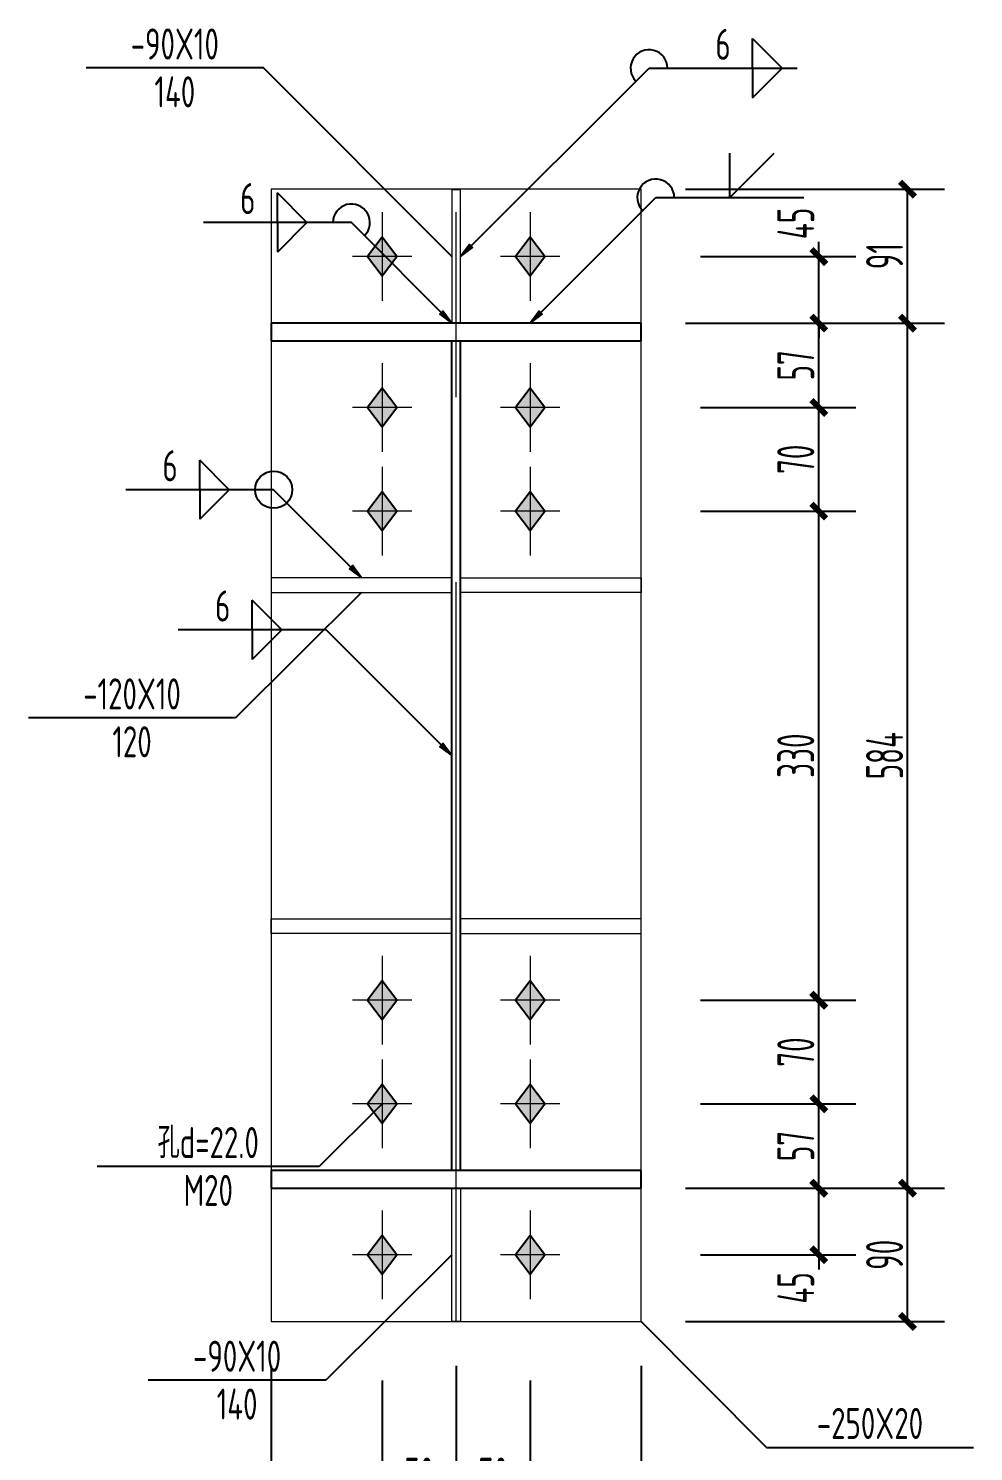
# Model space of a CAD drawing. Extents: x 447413 to 2975780, y -1432727 to 1301644.
# Drawn here: x 2279278 to 2285664, y -1063911 to -1054296 of the extents above; entities that cross this region are included whole.
import ezdxf
from ezdxf.enums import TextEntityAlignment as Align

# ---------------------------------------------------------------- set-up
doc = ezdxf.new("R2010")
doc.units = 0
doc.header["$LTSCALE"] = 1000
doc.header["$MEASUREMENT"] = 0
doc.linetypes.add('线型6', pattern=[8.75, 5, -1.25, 1.25, -1.25])
for name, color, linetype in [('10', 7, 'Continuous'), ('尺寸标注', 253, 'Continuous'), ('焊缝标注', 253, 'Continuous'), ('螺栓孔标注', 253, 'Continuous'), ('钢板标注', 253, 'Continuous')]:
    doc.layers.add(name, color=color, linetype=linetype)
doc.layers.add('20', color=2, linetype='Continuous', lineweight=18)
doc.styles.add('PkpmHz', font='Pkpmeng', dxfattribs={"width": 0.6, "bigfont": 'hztxt'})
doc.dimstyles.new('Pkpm_1.00', dxfattribs={"dimtxt": 250, "dimasz": 100, "dimexe": 250, "dimexo": 0.0625, "dimgap": 30, "dimtad": 1, "dimdec": 0, "dimrnd": 5, "dimzin": 0, "dimdsep": 46, "dimtxsty": 'PkpmHz', "dimblk1": 'ARCHTICK', "dimblk2": 'ARCHTICK', "dimsah": 1, "dimcen": 0.09, "dimadec": 0, "dimazin": 0, "dimtfac": 1, "dimtdec": 0, "dimtmove": 2, "dimatfit": 1, "dimfxl": 0, "dimtolj": 1, "dimtzin": 0, "dimarcsym": 0})

# ---------------------------------------------------------------- blocks, each defined once
blk = doc.blocks.new('_ArchTick')
at = {"color": 0, "linetype": 'ByBlock', "const_width": 0.4}
blk.add_lwpolyline([(-0.5, -0.5), (0.5, 0.5)], dxfattribs=at)
blk = doc.blocks.new('*D307')
at = {"layer": 'Defpoints', "color": 0, "linetype": 'Continuous', "transparency": 16777216}
for p in [(2283418.1, -1055836.8), (2284618.1, -1055836.8), (2283418.1, -1056286.8)]:
    blk.add_point(p, dxfattribs=at)
at = {"layer": '尺寸标注', "color": 0, "linetype": 'Continuous', "lineweight": -2, "transparency": 16777216}
for p, q in [((2284618.1, -1055836.8), (2284618.1, -1055736.8)), ((2283818.1, -1055836.8), (2284868.1, -1055836.8)), ((2284618.1, -1056286.8), (2284618.1, -1055836.8)), ((2283818.1, -1056286.8), (2284868.1, -1056286.8)), ((2284618.1, -1056286.8), (2284618.1, -1056386.8))]:
    blk.add_line(p, q, dxfattribs=at)
at = {"layer": '尺寸标注', "color": 0, "linetype": 'Continuous', "lineweight": -2, "transparency": 16777216, "xscale": 100, "yscale": 100, "zscale": 100}
for p, rotation in [((2284618.1, -1055836.8), 270), ((2284618.1, -1056286.8), 90)]:
    blk.add_blockref('_ArchTick', p, dxfattribs=dict(at, rotation=rotation))
at = {"layer": '尺寸标注', "color": 0, "linetype": 'Continuous', "transparency": 16777216, "insert": (2284462.9, -1055613.2), "char_height": 250, "attachment_point": 5, "rotation": 90, "style": 'PkpmHz'}
blk.add_mtext('\\A1;45', dxfattribs=at)
blk = doc.blocks.new('*D308')
at = {"layer": 'Defpoints', "color": 0, "linetype": 'Continuous', "transparency": 16777216}
for p in [(2283418.1, -1056286.8), (2284618.1, -1056286.8), (2283418.1, -1056856.8)]:
    blk.add_point(p, dxfattribs=at)
at = {"layer": '尺寸标注', "color": 0, "linetype": 'Continuous', "lineweight": -2, "transparency": 16777216}
for p, q in [((2283818.1, -1056286.8), (2284868.1, -1056286.8)), ((2284618.1, -1056856.8), (2284618.1, -1056286.8)), ((2283818.1, -1056856.8), (2284868.1, -1056856.8))]:
    blk.add_line(p, q, dxfattribs=at)
at = {"layer": '尺寸标注', "color": 0, "linetype": 'Continuous', "lineweight": -2, "transparency": 16777216, "xscale": 100, "yscale": 100, "zscale": 100}
for p, rotation in [((2284618.1, -1056286.8), 90), ((2284618.1, -1056856.8), 270)]:
    blk.add_blockref('_ArchTick', p, dxfattribs=dict(at, rotation=rotation))
at = {"layer": '尺寸标注', "color": 0, "linetype": 'Continuous', "transparency": 16777216, "insert": (2284463.1, -1056571.8), "char_height": 250, "attachment_point": 5, "rotation": 90, "style": 'PkpmHz'}
blk.add_mtext('\\A1;57', dxfattribs=at)
blk = doc.blocks.new('*D309')
at = {"layer": 'Defpoints', "color": 0, "linetype": 'Continuous', "transparency": 16777216}
for p in [(2283418.1, -1056856.8), (2284618.1, -1056856.8), (2283418.1, -1057556.8)]:
    blk.add_point(p, dxfattribs=at)
at = {"layer": '尺寸标注', "color": 0, "linetype": 'Continuous', "lineweight": -2, "transparency": 16777216}
for p, q in [((2283818.1, -1056856.8), (2284868.1, -1056856.8)), ((2284618.1, -1057556.8), (2284618.1, -1056856.8)), ((2283818.1, -1057556.8), (2284868.1, -1057556.8))]:
    blk.add_line(p, q, dxfattribs=at)
at = {"layer": '尺寸标注', "color": 0, "linetype": 'Continuous', "lineweight": -2, "transparency": 16777216, "xscale": 100, "yscale": 100, "zscale": 100}
for p, rotation in [((2284618.1, -1056856.8), 90), ((2284618.1, -1057556.8), 270)]:
    blk.add_blockref('_ArchTick', p, dxfattribs=dict(at, rotation=rotation))
at = {"layer": '尺寸标注', "color": 0, "linetype": 'Continuous', "transparency": 16777216, "insert": (2284463.1, -1057206.8), "char_height": 250, "attachment_point": 5, "rotation": 90, "style": 'PkpmHz'}
blk.add_mtext('\\A1;70', dxfattribs=at)
blk = doc.blocks.new('*D310')
at = {"layer": 'Defpoints', "color": 0, "linetype": 'Continuous', "transparency": 16777216}
for p in [(2283418.1, -1062131.5), (2284618.1, -1062131.5), (2283418.1, -1062581.5)]:
    blk.add_point(p, dxfattribs=at)
at = {"layer": '尺寸标注', "color": 0, "linetype": 'Continuous', "lineweight": -2, "transparency": 16777216}
for p, q in [((2284618.1, -1062131.5), (2284618.1, -1062031.5)), ((2283818.1, -1062131.5), (2284868.1, -1062131.5)), ((2284618.1, -1062581.5), (2284618.1, -1062131.5)), ((2283818.1, -1062581.5), (2284868.1, -1062581.5)), ((2284618.1, -1062581.5), (2284618.1, -1062681.5))]:
    blk.add_line(p, q, dxfattribs=at)
at = {"layer": '尺寸标注', "color": 0, "linetype": 'Continuous', "lineweight": -2, "transparency": 16777216, "xscale": 100, "yscale": 100, "zscale": 100}
for p, rotation in [((2284618.1, -1062131.5), 270), ((2284618.1, -1062581.5), 90)]:
    blk.add_blockref('_ArchTick', p, dxfattribs=dict(at, rotation=rotation))
at = {"layer": '尺寸标注', "color": 0, "linetype": 'Continuous', "transparency": 16777216, "insert": (2284462.9, -1062805.1), "char_height": 250, "attachment_point": 5, "rotation": 90, "style": 'PkpmHz'}
blk.add_mtext('\\A1;45', dxfattribs=at)
blk = doc.blocks.new('*D311')
at = {"layer": 'Defpoints', "color": 0, "linetype": 'Continuous', "transparency": 16777216}
for p in [(2283418.1, -1061561.5), (2284618.1, -1061561.5), (2283418.1, -1062131.5)]:
    blk.add_point(p, dxfattribs=at)
at = {"layer": '尺寸标注', "color": 0, "linetype": 'Continuous', "lineweight": -2, "transparency": 16777216}
for p, q in [((2283818.1, -1061561.5), (2284868.1, -1061561.5)), ((2284618.1, -1062131.5), (2284618.1, -1061561.5)), ((2283818.1, -1062131.5), (2284868.1, -1062131.5))]:
    blk.add_line(p, q, dxfattribs=at)
at = {"layer": '尺寸标注', "color": 0, "linetype": 'Continuous', "lineweight": -2, "transparency": 16777216, "xscale": 100, "yscale": 100, "zscale": 100}
for p, rotation in [((2284618.1, -1061561.5), 90), ((2284618.1, -1062131.5), 270)]:
    blk.add_blockref('_ArchTick', p, dxfattribs=dict(at, rotation=rotation))
at = {"layer": '尺寸标注', "color": 0, "linetype": 'Continuous', "transparency": 16777216, "insert": (2284463.1, -1061846.5), "char_height": 250, "attachment_point": 5, "rotation": 90, "style": 'PkpmHz'}
blk.add_mtext('\\A1;57', dxfattribs=at)
blk = doc.blocks.new('*D312')
at = {"layer": 'Defpoints', "color": 0, "linetype": 'Continuous', "transparency": 16777216}
for p in [(2283418.1, -1060861.5), (2284618.1, -1060861.5), (2283418.1, -1061561.5)]:
    blk.add_point(p, dxfattribs=at)
at = {"layer": '尺寸标注', "color": 0, "linetype": 'Continuous', "lineweight": -2, "transparency": 16777216}
for p, q in [((2283818.1, -1060861.5), (2284868.1, -1060861.5)), ((2284618.1, -1061561.5), (2284618.1, -1060861.5)), ((2283818.1, -1061561.5), (2284868.1, -1061561.5))]:
    blk.add_line(p, q, dxfattribs=at)
at = {"layer": '尺寸标注', "color": 0, "linetype": 'Continuous', "lineweight": -2, "transparency": 16777216, "xscale": 100, "yscale": 100, "zscale": 100}
for p, rotation in [((2284618.1, -1060861.5), 90), ((2284618.1, -1061561.5), 270)]:
    blk.add_blockref('_ArchTick', p, dxfattribs=dict(at, rotation=rotation))
at = {"layer": '尺寸标注', "color": 0, "linetype": 'Continuous', "transparency": 16777216, "insert": (2284463.1, -1061211.5), "char_height": 250, "attachment_point": 5, "rotation": 90, "style": 'PkpmHz'}
blk.add_mtext('\\A1;70', dxfattribs=at)
blk = doc.blocks.new('*D313')
at = {"layer": 'Defpoints', "color": 0, "linetype": 'Continuous', "transparency": 16777216}
for p in [(2283418.1, -1057556.8), (2284618.1, -1057556.8), (2283418.1, -1060861.5)]:
    blk.add_point(p, dxfattribs=at)
at = {"layer": '尺寸标注', "color": 0, "linetype": 'Continuous', "lineweight": -2, "transparency": 16777216}
for p, q in [((2283818.1, -1057556.8), (2284868.1, -1057556.8)), ((2284618.1, -1060861.5), (2284618.1, -1057556.8)), ((2283818.1, -1060861.5), (2284868.1, -1060861.5))]:
    blk.add_line(p, q, dxfattribs=at)
at = {"layer": '尺寸标注', "color": 0, "linetype": 'Continuous', "lineweight": -2, "transparency": 16777216, "xscale": 100, "yscale": 100, "zscale": 100}
for p, rotation in [((2284618.1, -1057556.8), 90), ((2284618.1, -1060861.5), 270)]:
    blk.add_blockref('_ArchTick', p, dxfattribs=dict(at, rotation=rotation))
at = {"layer": '尺寸标注', "color": 0, "linetype": 'Continuous', "transparency": 16777216, "insert": (2284463.1, -1059209.1), "char_height": 250, "attachment_point": 5, "rotation": 90, "style": 'PkpmHz'}
blk.add_mtext('\\A1;330', dxfattribs=at)
blk = doc.blocks.new('*D314')
at = {"layer": 'Defpoints', "color": 0, "linetype": 'Continuous', "transparency": 16777216}
for p in [(2281668.1, -1063031.5), (2282168.1, -1063031.5), (2282168.1, -1064231.5)]:
    blk.add_point(p, dxfattribs=at)
at = {"layer": '尺寸标注', "color": 0, "linetype": 'Continuous', "lineweight": -2, "transparency": 16777216}
for p, q in [((2281668.1, -1063431.5), (2281668.1, -1064481.5)), ((2282168.1, -1063431.5), (2282168.1, -1064481.5)), ((2281668.1, -1064231.5), (2282168.1, -1064231.5))]:
    blk.add_line(p, q, dxfattribs=at)
at = {"layer": '尺寸标注', "color": 0, "linetype": 'Continuous', "lineweight": -2, "transparency": 16777216, "xscale": 100, "yscale": 100, "zscale": 100, "rotation": 180}
blk.add_blockref('_ArchTick', (2281668.1, -1064231.5), dxfattribs=at)
at = {"layer": '尺寸标注', "color": 0, "linetype": 'Continuous', "lineweight": -2, "transparency": 16777216, "xscale": 100, "yscale": 100, "zscale": 100}
blk.add_blockref('_ArchTick', (2282168.1, -1064231.5), dxfattribs=at)
at = {"layer": '尺寸标注', "color": 0, "linetype": 'Continuous', "transparency": 16777216, "insert": (2281918.1, -1064076.5), "char_height": 250, "attachment_point": 5, "style": 'PkpmHz'}
blk.add_mtext('\\A1;50', dxfattribs=at)
blk = doc.blocks.new('*D315')
at = {"layer": 'Defpoints', "color": 0, "linetype": 'Continuous', "transparency": 16777216}
for p in [(2282168.1, -1063031.5), (2282668.1, -1063031.5), (2282668.1, -1064231.5)]:
    blk.add_point(p, dxfattribs=at)
at = {"layer": '尺寸标注', "color": 0, "linetype": 'Continuous', "lineweight": -2, "transparency": 16777216}
for p, q in [((2282168.1, -1063431.5), (2282168.1, -1064481.5)), ((2282668.1, -1063431.5), (2282668.1, -1064481.5)), ((2282168.1, -1064231.5), (2282668.1, -1064231.5))]:
    blk.add_line(p, q, dxfattribs=at)
at = {"layer": '尺寸标注', "color": 0, "linetype": 'Continuous', "lineweight": -2, "transparency": 16777216, "xscale": 100, "yscale": 100, "zscale": 100, "rotation": 180}
blk.add_blockref('_ArchTick', (2282168.1, -1064231.5), dxfattribs=at)
at = {"layer": '尺寸标注', "color": 0, "linetype": 'Continuous', "lineweight": -2, "transparency": 16777216, "xscale": 100, "yscale": 100, "zscale": 100}
blk.add_blockref('_ArchTick', (2282668.1, -1064231.5), dxfattribs=at)
at = {"layer": '尺寸标注', "color": 0, "linetype": 'Continuous', "transparency": 16777216, "insert": (2282418.1, -1064076.5), "char_height": 250, "attachment_point": 5, "style": 'PkpmHz'}
blk.add_mtext('\\A1;50', dxfattribs=at)
blk = doc.blocks.new('*D316')
at = {"layer": 'Defpoints', "color": 0, "linetype": 'Continuous', "transparency": 16777216}
for p in [(2280918.1, -1063031.5), (2282168.1, -1063031.5), (2282168.1, -1064831.5)]:
    blk.add_point(p, dxfattribs=at)
at = {"layer": '尺寸标注', "color": 0, "linetype": 'Continuous', "lineweight": -2, "transparency": 16777216}
for p, q in [((2280918.1, -1063331.5), (2280918.1, -1065081.5)), ((2282168.1, -1063331.5), (2282168.1, -1065081.5)), ((2280918.1, -1064831.5), (2282168.1, -1064831.5))]:
    blk.add_line(p, q, dxfattribs=at)
at = {"layer": '尺寸标注', "color": 0, "linetype": 'Continuous', "lineweight": -2, "transparency": 16777216, "xscale": 100, "yscale": 100, "zscale": 100, "rotation": 180}
blk.add_blockref('_ArchTick', (2280918.1, -1064831.5), dxfattribs=at)
at = {"layer": '尺寸标注', "color": 0, "linetype": 'Continuous', "lineweight": -2, "transparency": 16777216, "xscale": 100, "yscale": 100, "zscale": 100}
blk.add_blockref('_ArchTick', (2282168.1, -1064831.5), dxfattribs=at)
at = {"layer": '尺寸标注', "color": 0, "linetype": 'Continuous', "transparency": 16777216, "insert": (2281543.1, -1064676.5), "char_height": 250, "attachment_point": 5, "style": 'PkpmHz'}
blk.add_mtext('\\A1;125', dxfattribs=at)
blk = doc.blocks.new('*D317')
at = {"layer": 'Defpoints', "color": 0, "linetype": 'Continuous', "transparency": 16777216}
for p in [(2282168.1, -1063031.5), (2283418.1, -1063031.5), (2283418.1, -1064831.5)]:
    blk.add_point(p, dxfattribs=at)
at = {"layer": '尺寸标注', "color": 0, "linetype": 'Continuous', "lineweight": -2, "transparency": 16777216}
for p, q in [((2282168.1, -1063331.5), (2282168.1, -1065081.5)), ((2283418.1, -1063331.5), (2283418.1, -1065081.5)), ((2282168.1, -1064831.5), (2283418.1, -1064831.5))]:
    blk.add_line(p, q, dxfattribs=at)
at = {"layer": '尺寸标注', "color": 0, "linetype": 'Continuous', "lineweight": -2, "transparency": 16777216, "xscale": 100, "yscale": 100, "zscale": 100, "rotation": 180}
blk.add_blockref('_ArchTick', (2282168.1, -1064831.5), dxfattribs=at)
at = {"layer": '尺寸标注', "color": 0, "linetype": 'Continuous', "lineweight": -2, "transparency": 16777216, "xscale": 100, "yscale": 100, "zscale": 100}
blk.add_blockref('_ArchTick', (2283418.1, -1064831.5), dxfattribs=at)
at = {"layer": '尺寸标注', "color": 0, "linetype": 'Continuous', "transparency": 16777216, "insert": (2282793.1, -1064676.5), "char_height": 250, "attachment_point": 5, "style": 'PkpmHz'}
blk.add_mtext('\\A1;125', dxfattribs=at)
blk = doc.blocks.new('*D318')
at = {"layer": 'Defpoints', "color": 0, "linetype": 'Continuous', "transparency": 16777216}
for p in [(2283418.1, -1062131.5), (2285218.1, -1062131.5), (2283418.1, -1063031.5)]:
    blk.add_point(p, dxfattribs=at)
at = {"layer": '尺寸标注', "color": 0, "linetype": 'Continuous', "lineweight": -2, "transparency": 16777216}
for p, q in [((2283718.1, -1062131.5), (2285468.1, -1062131.5)), ((2285218.1, -1063031.5), (2285218.1, -1062131.5)), ((2283718.1, -1063031.5), (2285468.1, -1063031.5))]:
    blk.add_line(p, q, dxfattribs=at)
at = {"layer": '尺寸标注', "color": 0, "linetype": 'Continuous', "lineweight": -2, "transparency": 16777216, "xscale": 100, "yscale": 100, "zscale": 100}
for p, rotation in [((2285218.1, -1062131.5), 90), ((2285218.1, -1063031.5), 270)]:
    blk.add_blockref('_ArchTick', p, dxfattribs=dict(at, rotation=rotation))
at = {"layer": '尺寸标注', "color": 0, "linetype": 'Continuous', "transparency": 16777216, "insert": (2285063.1, -1062581.5), "char_height": 250, "attachment_point": 5, "rotation": 90, "style": 'PkpmHz'}
blk.add_mtext('\\A1;90', dxfattribs=at)
blk = doc.blocks.new('*D319')
at = {"layer": 'Defpoints', "color": 0, "linetype": 'Continuous', "transparency": 16777216}
for p in [(2283418.1, -1056286.8), (2285218.1, -1056286.8), (2283418.1, -1062131.5)]:
    blk.add_point(p, dxfattribs=at)
at = {"layer": '尺寸标注', "color": 0, "linetype": 'Continuous', "lineweight": -2, "transparency": 16777216}
for p, q in [((2283718.1, -1056286.8), (2285468.1, -1056286.8)), ((2285218.1, -1062131.5), (2285218.1, -1056286.8)), ((2283718.1, -1062131.5), (2285468.1, -1062131.5))]:
    blk.add_line(p, q, dxfattribs=at)
at = {"layer": '尺寸标注', "color": 0, "linetype": 'Continuous', "lineweight": -2, "transparency": 16777216, "xscale": 100, "yscale": 100, "zscale": 100}
for p, rotation in [((2285218.1, -1056286.8), 90), ((2285218.1, -1062131.5), 270)]:
    blk.add_blockref('_ArchTick', p, dxfattribs=dict(at, rotation=rotation))
at = {"layer": '尺寸标注', "color": 0, "linetype": 'Continuous', "transparency": 16777216, "insert": (2285063.1, -1059209.1), "char_height": 250, "attachment_point": 5, "rotation": 90, "style": 'PkpmHz'}
blk.add_mtext('\\A1;584', dxfattribs=at)
blk = doc.blocks.new('*D320')
at = {"layer": 'Defpoints', "color": 0, "linetype": 'Continuous', "transparency": 16777216}
for p in [(2283418.1, -1055381.5), (2285218.1, -1055381.5), (2283418.1, -1056286.8)]:
    blk.add_point(p, dxfattribs=at)
at = {"layer": '尺寸标注', "color": 0, "linetype": 'Continuous', "lineweight": -2, "transparency": 16777216}
for p, q in [((2283718.1, -1055381.5), (2285468.1, -1055381.5)), ((2285218.1, -1056286.8), (2285218.1, -1055381.5)), ((2283718.1, -1056286.8), (2285468.1, -1056286.8))]:
    blk.add_line(p, q, dxfattribs=at)
at = {"layer": '尺寸标注', "color": 0, "linetype": 'Continuous', "lineweight": -2, "transparency": 16777216, "xscale": 100, "yscale": 100, "zscale": 100}
for p, rotation in [((2285218.1, -1055381.5), 90), ((2285218.1, -1056286.8), 270)]:
    blk.add_blockref('_ArchTick', p, dxfattribs=dict(at, rotation=rotation))
at = {"layer": '尺寸标注', "color": 0, "linetype": 'Continuous', "transparency": 16777216, "insert": (2285063.1, -1055834.1), "char_height": 250, "attachment_point": 5, "rotation": 90, "style": 'PkpmHz'}
blk.add_mtext('\\A1;91', dxfattribs=at)

msp = doc.modelspace()

# ---------------------------------------------------------------- hatches: boundary and pattern name
at = {"layer": '10'}
for points in [[(2281668.1, -1055706.8), (2281568.1, -1055836.8), (2281668.1, -1055966.8), (2281768.1, -1055836.8)], [(2282668.1, -1055706.8), (2282568.1, -1055836.8), (2282668.1, -1055966.8), (2282768.1, -1055836.8)], [(2281668.1, -1056726.8), (2281568.1, -1056856.8), (2281668.1, -1056986.8), (2281768.1, -1056856.8)], [(2282668.1, -1056726.8), (2282568.1, -1056856.8), (2282668.1, -1056986.8), (2282768.1, -1056856.8)], [(2281668.1, -1057426.8), (2281568.1, -1057556.8), (2281668.1, -1057686.8), (2281768.1, -1057556.8)], [(2282668.1, -1057426.8), (2282568.1, -1057556.8), (2282668.1, -1057686.8), (2282768.1, -1057556.8)], [(2281668.1, -1060731.5), (2281568.1, -1060861.5), (2281668.1, -1060991.5), (2281768.1, -1060861.5)], [(2282668.1, -1060731.5), (2282568.1, -1060861.5), (2282668.1, -1060991.5), (2282768.1, -1060861.5)], [(2281668.1, -1061431.5), (2281568.1, -1061561.5), (2281668.1, -1061691.5), (2281768.1, -1061561.5)], [(2282668.1, -1061431.5), (2282568.1, -1061561.5), (2282668.1, -1061691.5), (2282768.1, -1061561.5)], [(2281668.1, -1062451.5), (2281568.1, -1062581.5), (2281668.1, -1062711.5), (2281768.1, -1062581.5)], [(2282668.1, -1062451.5), (2282568.1, -1062581.5), (2282668.1, -1062711.5), (2282768.1, -1062581.5)]]:
    msp.add_hatch(color=1, dxfattribs=at).paths.add_polyline_path(points)
at = {"layer": '焊缝标注'}
for points in [[(2282198.1, -1055836.8), (2282279.5, -1055776.7), (2282258.3, -1055755.5)], [(2282138.1, -1056286.8), (2282078.1, -1056205.4), (2282056.9, -1056226.6)], [(2282668.1, -1056286.8), (2282749.5, -1056226.7), (2282728.3, -1056205.5)], [(2281528.1, -1058006.8), (2281468.1, -1057925.4), (2281446.9, -1057946.6)], [(2282138.1, -1059209.1), (2282078.1, -1059127.7), (2282056.9, -1059148.9)]]:
    msp.add_hatch(color=256, dxfattribs=at).paths.add_polyline_path(points)

# ---------------------------------------------------------------- linework, layer by layer
at = {"layer": '10', "linetype": '线型6', "lineweight": 18}
msp.add_line((2282168.1, -1063036.5), (2282168.1, -1055376.5), dxfattribs=at)
at = {"layer": '10', "color": 9, "lineweight": 18}
for p, q in [((2281668.1, -1055536.8), (2281668.1, -1056136.8)), ((2282668.1, -1055536.8), (2282668.1, -1056136.8)), ((2281868.1, -1055836.8), (2281468.1, -1055836.8)), ((2282868.1, -1055836.8), (2282468.1, -1055836.8)), ((2281668.1, -1056556.8), (2281668.1, -1057156.8)), ((2282668.1, -1056556.8), (2282668.1, -1057156.8)), ((2281868.1, -1056856.8), (2281468.1, -1056856.8)), ((2282868.1, -1056856.8), (2282468.1, -1056856.8)), ((2281668.1, -1057256.8), (2281668.1, -1057856.8)), ((2282668.1, -1057256.8), (2282668.1, -1057856.8)), ((2281868.1, -1057556.8), (2281468.1, -1057556.8)), ((2282868.1, -1057556.8), (2282468.1, -1057556.8)), ((2281668.1, -1060561.5), (2281668.1, -1061161.5)), ((2282668.1, -1060561.5), (2282668.1, -1061161.5)), ((2281868.1, -1060861.5), (2281468.1, -1060861.5)), ((2282868.1, -1060861.5), (2282468.1, -1060861.5)), ((2281668.1, -1061261.5), (2281668.1, -1061861.5)), ((2282668.1, -1061261.5), (2282668.1, -1061861.5)), ((2281868.1, -1061561.5), (2281468.1, -1061561.5)), ((2282868.1, -1061561.5), (2282468.1, -1061561.5)), ((2281668.1, -1062281.5), (2281668.1, -1062881.5)), ((2282668.1, -1062281.5), (2282668.1, -1062881.5)), ((2281868.1, -1062581.5), (2281468.1, -1062581.5)), ((2282868.1, -1062581.5), (2282468.1, -1062581.5))]:
    msp.add_line(p, q, dxfattribs=at)
at = {"layer": '10', "color": 3}
for p, q in [((2283418.1, -1056286.8), (2280918.1, -1056286.8)), ((2280918.1, -1056286.8), (2280918.1, -1056406.8)), ((2283418.1, -1056406.8), (2283418.1, -1056286.8)), ((2280918.1, -1056406.8), (2283418.1, -1056406.8)), ((2282138.1, -1062011.5), (2282138.1, -1056406.8)), ((2282198.1, -1062011.5), (2282198.1, -1056406.8)), ((2283418.1, -1062011.5), (2280918.1, -1062011.5)), ((2280918.1, -1062011.5), (2280918.1, -1062131.5)), ((2283418.1, -1062131.5), (2283418.1, -1062011.5)), ((2280918.1, -1062131.5), (2283418.1, -1062131.5))]:
    msp.add_line(p, q, dxfattribs=at)
at = {"layer": '10', "color": 1, "linetype": 'Continuous'}
for points in [[(2281668.1, -1055706.8), (2281568.1, -1055836.8), (2281668.1, -1055966.8), (2281768.1, -1055836.8)], [(2282668.1, -1055706.8), (2282568.1, -1055836.8), (2282668.1, -1055966.8), (2282768.1, -1055836.8)], [(2281668.1, -1056726.8), (2281568.1, -1056856.8), (2281668.1, -1056986.8), (2281768.1, -1056856.8)], [(2282668.1, -1056726.8), (2282568.1, -1056856.8), (2282668.1, -1056986.8), (2282768.1, -1056856.8)], [(2281668.1, -1057426.8), (2281568.1, -1057556.8), (2281668.1, -1057686.8), (2281768.1, -1057556.8)], [(2282668.1, -1057426.8), (2282568.1, -1057556.8), (2282668.1, -1057686.8), (2282768.1, -1057556.8)], [(2281668.1, -1060731.5), (2281568.1, -1060861.5), (2281668.1, -1060991.5), (2281768.1, -1060861.5)], [(2282668.1, -1060731.5), (2282568.1, -1060861.5), (2282668.1, -1060991.5), (2282768.1, -1060861.5)], [(2281668.1, -1061431.5), (2281568.1, -1061561.5), (2281668.1, -1061691.5), (2281768.1, -1061561.5)], [(2282668.1, -1061431.5), (2282568.1, -1061561.5), (2282668.1, -1061691.5), (2282768.1, -1061561.5)], [(2281668.1, -1062451.5), (2281568.1, -1062581.5), (2281668.1, -1062711.5), (2281768.1, -1062581.5)], [(2282668.1, -1062451.5), (2282568.1, -1062581.5), (2282668.1, -1062711.5), (2282768.1, -1062581.5)]]:
    msp.add_lwpolyline(points, close=True, dxfattribs=at)
at = {"layer": '20'}
for p, q in [((2283418.1, -1055381.5), (2280918.1, -1055381.5)), ((2280918.1, -1055381.5), (2280918.1, -1063031.5)), ((2282198.1, -1055386.8), (2282138.1, -1055386.8)), ((2282138.1, -1055386.8), (2282138.1, -1056286.8)), ((2282198.1, -1056286.8), (2282198.1, -1055386.8)), ((2283418.1, -1063031.5), (2283418.1, -1055381.5)), ((2282138.1, -1056286.8), (2282198.1, -1056286.8)), ((2282138.1, -1058006.8), (2280918.1, -1058006.8)), ((2280918.1, -1058006.8), (2280918.1, -1058106.8)), ((2282138.1, -1058106.8), (2282138.1, -1058006.8)), ((2282198.1, -1058006.8), (2283418.1, -1058006.8)), ((2282198.1, -1058106.8), (2282198.1, -1058006.8)), ((2283418.1, -1058006.8), (2283418.1, -1058106.8)), ((2280918.1, -1058106.8), (2282138.1, -1058106.8)), ((2283418.1, -1058106.8), (2282198.1, -1058106.8)), ((2280918.1, -1060411.5), (2280918.1, -1060311.5)), ((2280918.1, -1060311.5), (2282138.1, -1060311.5)), ((2282138.1, -1060311.5), (2282138.1, -1060411.5)), ((2283418.1, -1060311.5), (2282198.1, -1060311.5)), ((2282198.1, -1060311.5), (2282198.1, -1060411.5)), ((2283418.1, -1060411.5), (2283418.1, -1060311.5)), ((2282138.1, -1060411.5), (2280918.1, -1060411.5)), ((2282198.1, -1060411.5), (2283418.1, -1060411.5)), ((2282138.1, -1062131.5), (2282198.1, -1062131.5)), ((2282138.1, -1063031.5), (2282138.1, -1062131.5)), ((2282198.1, -1062131.5), (2282198.1, -1063031.5)), ((2280918.1, -1063031.5), (2283418.1, -1063031.5)), ((2282198.1, -1063031.5), (2282138.1, -1063031.5))]:
    msp.add_line(p, q, dxfattribs=at)
at = {"layer": '焊缝标注'}
for p, q in [((2284171.4, -1054364.5), (2284371.4, -1054564.5)), ((2284171.4, -1054564.5), (2284171.4, -1054364.5)), ((2282198.1, -1055836.8), (2283471.4, -1054564.5)), ((2283471.4, -1054564.5), (2284471.4, -1054564.5)), ((2284171.4, -1054764.5), (2284371.4, -1054564.5)), ((2284171.4, -1054564.5), (2284171.4, -1054764.5)), ((2284017, -1055438.6), (2284017, -1055138.6)), ((2284017, -1055438.6), (2284317, -1055138.6)), ((2281160.1, -1055607.1), (2280960.1, -1055407.1)), ((2280960.1, -1055607.1), (2280960.1, -1055407.1)), ((2282668.1, -1056286.8), (2283517, -1055438.6)), ((2283517, -1055438.6), (2284517, -1055438.6)), ((2281460.1, -1055607.1), (2280460.1, -1055607.1)), ((2281160.1, -1055607.1), (2280960.1, -1055807.1)), ((2280960.1, -1055607.1), (2280960.1, -1055807.1)), ((2282138.1, -1056286.8), (2281460.1, -1055607.1)), ((2280634.9, -1057412.1), (2280434.9, -1057212.1)), ((2280434.9, -1057412.1), (2280434.9, -1057212.1)), ((2280934.9, -1057412.1), (2279934.9, -1057412.1)), ((2280634.9, -1057412.1), (2280434.9, -1057612.1)), ((2280434.9, -1057412.1), (2280434.9, -1057612.1)), ((2281528.1, -1058006.8), (2280934.9, -1057412.1)), ((2280990.6, -1058359.6), (2280790.6, -1058159.6)), ((2280790.6, -1058359.6), (2280790.6, -1058159.6)), ((2281290.6, -1058359.6), (2280290.6, -1058359.6)), ((2280990.6, -1058359.6), (2280790.6, -1058559.6)), ((2280790.6, -1058359.6), (2280790.6, -1058559.6)), ((2282138.1, -1059209.1), (2281290.6, -1058359.6))]:
    msp.add_line(p, q, dxfattribs=at)
at = {"layer": '焊缝标注', "linetype": 'Continuous'}
for points in [[(2282198.1, -1055836.8), (2282279.5, -1055776.7), (2282258.3, -1055755.5)], [(2282138.1, -1056286.8), (2282078.1, -1056205.4), (2282056.9, -1056226.6)], [(2282668.1, -1056286.8), (2282749.5, -1056226.7), (2282728.3, -1056205.5)], [(2281528.1, -1058006.8), (2281468.1, -1057925.4), (2281446.9, -1057946.6)], [(2282138.1, -1059209.1), (2282078.1, -1059127.7), (2282056.9, -1059148.9)]]:
    msp.add_lwpolyline(points, close=True, dxfattribs=at)
at = {"layer": '焊缝标注'}
msp.add_circle((2280934.9, -1057412.1), 125, dxfattribs=at)
for centre, start, end in [((2283471.4, -1054564.5), 0, 224.97719), ((2283517, -1055438.6), 0, 224.97719), ((2281460.1, -1055607.1), 314.93158, 180)]:
    msp.add_arc(centre, 125, start, end, dxfattribs=at)
at = {"layer": '螺栓孔标注'}
for p, q in [((2281668.1, -1061561.5), (2281243, -1061984.9)), ((2281243, -1061984.9), (2279743, -1061984.9))]:
    msp.add_line(p, q, dxfattribs=at)
at = {"layer": '螺栓孔标注', "const_width": 0.1}
msp.add_lwpolyline([(2281668.2, -1061561.5, 1), (2281668.1, -1061561.5, 1)], format="xyb", close=True, dxfattribs=at)
at = {"layer": '钢板标注'}
for p, q in [((2280866.9, -1054562.5), (2279666.9, -1054562.5)), ((2282138.1, -1055836.8), (2280866.9, -1054562.5)), ((2281528.1, -1058106.8), (2280677.9, -1058953.6)), ((2280677.9, -1058953.6), (2279277.9, -1058953.6)), ((2282138.1, -1062581.5), (2281287.9, -1063428.3)), ((2283418.1, -1063031.5), (2284264.3, -1063882.4)), ((2281287.9, -1063428.3), (2280087.9, -1063428.3)), ((2284264.3, -1063882.4), (2285664.3, -1063882.4))]:
    msp.add_line(p, q, dxfattribs=at)
at = {"layer": '钢板标注', "const_width": 0.1}
for points in [[(2282138.2, -1055836.8, 1), (2282138.1, -1055836.8, 1)], [(2281528.2, -1058106.8, 1), (2281528.1, -1058106.8, 1)], [(2282138.2, -1062581.5, 1), (2282138.1, -1062581.5, 1)], [(2283418.2, -1063031.5, 1), (2283418.1, -1063031.5, 1)]]:
    msp.add_lwpolyline(points, format="xyb", close=True, dxfattribs=at)

# ---------------------------------------------------------------- texts
at = {"layer": '焊缝标注', "style": 'PkpmHz', "width": 0.71}
for p in [(2283971.4, -1054507.9), (2280760.1, -1055550.5), (2280234.9, -1057355.5), (2280590.6, -1058303)]:
    msp.add_text('6', height=210, dxfattribs=at).set_placement(p, align=Align.CENTER)
at = {"layer": '螺栓孔标注', "style": 'PkpmHz', "width": 0.71}
msp.add_text('孔d=22.0', height=210, dxfattribs=at).set_placement((2280493, -1061928.3), align=Align.CENTER)
msp.add_text('M20', height=210, dxfattribs=at).set_placement((2280493, -1062041.5), align=Align.TOP_CENTER)
at = {"layer": '钢板标注', "style": 'PkpmHz', "width": 0.71}
for s, p in [('-90X10', (2280266.9, -1054505.9)), ('-120X10', (2279977.9, -1058897)), ('-90X10', (2280687.9, -1063371.7)), ('-250X20', (2284964.3, -1063825.7))]:
    msp.add_text(s, height=210, dxfattribs=at).set_placement(p, align=Align.CENTER)
for s, p in [('140', (2280266.9, -1054619.1)), ('120', (2279977.9, -1059010.2)), ('140', (2280687.9, -1063484.9))]:
    msp.add_text(s, height=210, dxfattribs=at).set_placement(p, align=Align.TOP_CENTER)

# ---------------------------------------------------------------- dimensions: what is measured, and where the dimension line sits
at = {"layer": '尺寸标注', "linetype": 'Continuous'}
for base, p1, p2, text, override, picture, middle in [((2285218.1, -1055381.5), (2283418.1, -1056286.8), (2283418.1, -1055381.5), '91', {"dimexo": 300, "dimtih": 0, "dimtoh": 0}, '*D320', (2285063.1, -1055834.1)), ((2284618.1, -1056286.8), (2283418.1, -1056856.8), (2283418.1, -1056286.8), '57', {"dimexo": 400, "dimtih": 0, "dimtoh": 0}, '*D308', (2284463.1, -1056571.8)), ((2285218.1, -1056286.8), (2283418.1, -1062131.5), (2283418.1, -1056286.8), '584', {"dimexo": 300, "dimtih": 0, "dimtoh": 0}, '*D319', (2285063.1, -1059209.1)), ((2284618.1, -1056856.8), (2283418.1, -1057556.8), (2283418.1, -1056856.8), '70', {"dimexo": 400, "dimtih": 0, "dimtoh": 0}, '*D309', (2284463.1, -1057206.8)), ((2284618.1, -1057556.8), (2283418.1, -1060861.5), (2283418.1, -1057556.8), '330', {"dimexo": 400, "dimtih": 0, "dimtoh": 0}, '*D313', (2284463.1, -1059209.1)), ((2284618.1, -1060861.5), (2283418.1, -1061561.5), (2283418.1, -1060861.5), '70', {"dimexo": 400, "dimtih": 0, "dimtoh": 0}, '*D312', (2284463.1, -1061211.5)), ((2284618.1, -1061561.5), (2283418.1, -1062131.5), (2283418.1, -1061561.5), '57', {"dimexo": 400, "dimtih": 0, "dimtoh": 0}, '*D311', (2284463.1, -1061846.5)), ((2285218.1, -1062131.5), (2283418.1, -1063031.5), (2283418.1, -1062131.5), '90', {"dimexo": 300, "dimtih": 0, "dimtoh": 0}, '*D318', (2285063.1, -1062581.5))]:
    dim = msp.add_linear_dim(base=base, p1=p1, p2=p2, angle=90, text=text, dimstyle='Pkpm_1.00', override=override, dxfattribs=at)
    dim.commit()
    dim.dimension.update_dxf_attribs({"geometry": picture, "text_midpoint": middle})
for base, p1, p2, picture, middle in [((2284618.1, -1055836.8), (2283418.1, -1056286.8), (2283418.1, -1055836.8), '*D307', (2284462.9, -1055613.2)), ((2284618.1, -1062131.5), (2283418.1, -1062581.5), (2283418.1, -1062131.5), '*D310', (2284462.9, -1062805.1))]:
    dim = msp.add_linear_dim(base=base, p1=p1, p2=p2, angle=90, text='45', dimstyle='Pkpm_1.00', override={"dimexo": 400, "dimtih": 0, "dimtoh": 0}, dxfattribs=at)
    dim.commit()
    dim.dimension.update_dxf_attribs({"geometry": picture, "text_midpoint": middle, "dimtype": 128})
for base, p1, p2, text, override, picture, middle in [((2282168.1, -1064831.5), (2280918.1, -1063031.5), (2282168.1, -1063031.5), '125', {"dimexo": 300, "dimtih": 0, "dimtoh": 0}, '*D316', (2281543.1, -1064676.5)), ((2282168.1, -1064231.5), (2281668.1, -1063031.5), (2282168.1, -1063031.5), '50', {"dimexo": 400, "dimtih": 0, "dimtoh": 0}, '*D314', (2281918.1, -1064076.5)), ((2282668.1, -1064231.5), (2282168.1, -1063031.5), (2282668.1, -1063031.5), '50', {"dimexo": 400, "dimtih": 0, "dimtoh": 0}, '*D315', (2282418.1, -1064076.5)), ((2283418.1, -1064831.5), (2282168.1, -1063031.5), (2283418.1, -1063031.5), '125', {"dimexo": 300, "dimtih": 0, "dimtoh": 0}, '*D317', (2282793.1, -1064676.5))]:
    dim = msp.add_linear_dim(base=base, p1=p1, p2=p2, text=text, dimstyle='Pkpm_1.00', override=override, dxfattribs=at)
    dim.commit()
    dim.dimension.update_dxf_attribs({"geometry": picture, "text_midpoint": middle})

doc.saveas('drawing.dxf')
